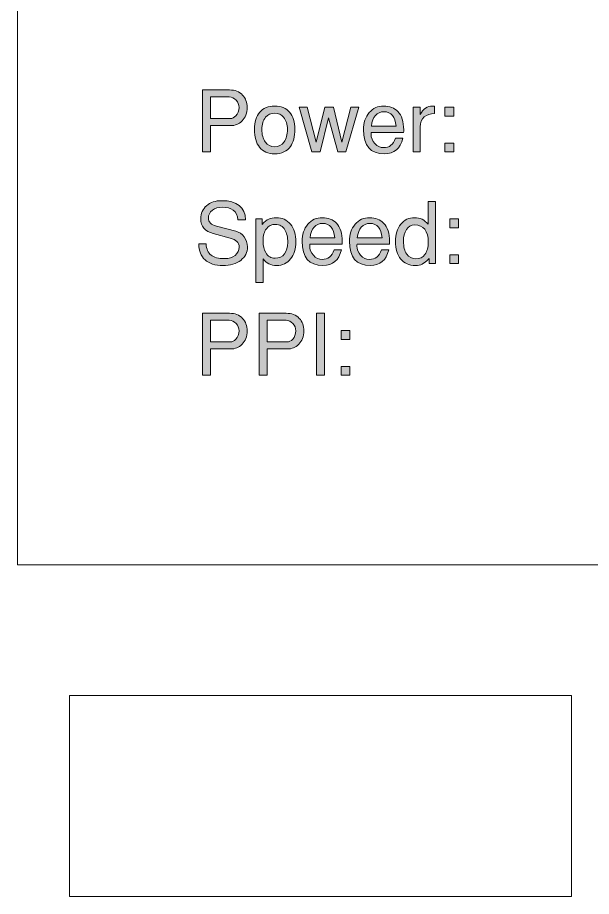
# Model space of a CAD drawing. Header units: inches. Extents: x 0.25 to 7.95, y -7.13 to -0.25.
# Drawn here: x 0.25 to 1.375, y -7.13 to -5.408 of the extents above; entities that cross this region are included whole.
import ezdxf

# ---------------------------------------------------------------- set-up
doc = ezdxf.new("R2010")
doc.units = ezdxf.units.IN
doc.header["$MEASUREMENT"] = 0
doc.layers.add('Layer 1', color=7, linetype='Continuous')

# ---------------------------------------------------------------- blocks, each defined once
blk = doc.blocks.new('block 18')
at = {"layer": 'Layer 1', "color": 7, "lineweight": 5, "true_color": 0xffffff}
for points in [[(0.2501, -3.6859), (0.2501, -6.4801)], [(0.2501, -6.4801), (2.5001, -6.4801)]]:
    blk.add_lwpolyline(points, dxfattribs=at)
blk = doc.blocks.new('block 17')
at = {"layer": 'Layer 1'}
blk.add_blockref('block 18', (0, 0), dxfattribs=at)
blk = doc.blocks.new('block 11')
at = {"layer": 'Layer 1'}
blk.add_blockref('block 17', (0, 0), dxfattribs=at)
blk = doc.blocks.new('block 43')
at = {"layer": 'Layer 1', "true_color": 0xed1f24}
h = blk.add_hatch(color=240, dxfattribs=at)
h.dxf.hatch_style = 2
edge = h.paths.add_edge_path()
edge.add_spline(control_points=[(0.7001, -5.5841), (0.7001, -5.595), (0.6967, -5.6037), (0.6901, -5.6104), (0.6841, -5.6165), (0.6767, -5.6196), (0.6679, -5.6196), (0.6679, -5.6196), (0.6281, -5.6196), (0.6281, -5.6196), (0.6281, -5.6196), (0.6281, -5.6711), (0.6281, -5.6711), (0.6281, -5.6711), (0.6124, -5.6711), (0.6124, -5.6711), (0.6124, -5.6711), (0.6124, -5.5496), (0.6124, -5.5496), (0.6124, -5.5496), (0.6654, -5.5496), (0.6654, -5.5496), (0.6763, -5.5496), (0.6849, -5.5529), (0.6912, -5.5596), (0.6971, -5.5659), (0.7001, -5.5741), (0.7001, -5.5841)], knot_values=[0, 0, 0, 0, 1, 1, 1, 2, 2, 2, 3, 3, 3, 4, 4, 4, 5, 5, 5, 6, 6, 6, 7, 7, 7, 8, 8, 8, 9, 9, 9, 9], degree=3, periodic=1)
edge = h.paths.add_edge_path()
edge.add_spline(control_points=[(0.6842, -5.5841), (0.6842, -5.5785), (0.6823, -5.5737), (0.6786, -5.5696), (0.6748, -5.5655), (0.6703, -5.5634), (0.6652, -5.5634), (0.6652, -5.5634), (0.6281, -5.5634), (0.6281, -5.5634), (0.6281, -5.5634), (0.6281, -5.6057), (0.6281, -5.6057), (0.6281, -5.6057), (0.6672, -5.6057), (0.6672, -5.6057), (0.6711, -5.6057), (0.6748, -5.6039), (0.6782, -5.6002), (0.6822, -5.5959), (0.6842, -5.5905), (0.6842, -5.5841)], knot_values=[0, 0, 0, 0, 1, 1, 1, 2, 2, 2, 3, 3, 3, 4, 4, 4, 5, 5, 5, 6, 6, 6, 7, 7, 7, 7], degree=3, periodic=1)
h = blk.add_hatch(color=240, dxfattribs=at)
h.dxf.hatch_style = 2
edge = h.paths.add_edge_path()
edge.add_spline(control_points=[(0.7936, -5.6267), (0.7936, -5.641), (0.7907, -5.6522), (0.7849, -5.6604), (0.7781, -5.67), (0.7678, -5.6748), (0.7541, -5.6748), (0.7411, -5.6748), (0.7312, -5.6705), (0.7244, -5.6619), (0.7178, -5.6537), (0.7146, -5.642), (0.7146, -5.6267), (0.7146, -5.6125), (0.718, -5.6014), (0.7248, -5.5932), (0.7316, -5.5851), (0.7414, -5.5811), (0.7541, -5.5811), (0.7667, -5.5811), (0.7765, -5.5851), (0.7833, -5.5932), (0.7901, -5.6014), (0.7936, -5.6125), (0.7936, -5.6267)], knot_values=[0, 0, 0, 0, 1, 1, 1, 2, 2, 2, 3, 3, 3, 4, 4, 4, 5, 5, 5, 6, 6, 6, 7, 7, 7, 8, 8, 8, 8], degree=3, periodic=1)
edge = h.paths.add_edge_path()
edge.add_spline(control_points=[(0.7792, -5.6267), (0.7792, -5.6169), (0.7767, -5.609), (0.7717, -5.6031), (0.7672, -5.5978), (0.7613, -5.5951), (0.7541, -5.5951), (0.7468, -5.5951), (0.7409, -5.5978), (0.7364, -5.6031), (0.7314, -5.609), (0.7289, -5.6169), (0.7289, -5.6267), (0.7289, -5.6371), (0.7312, -5.6454), (0.7357, -5.6516), (0.7403, -5.6578), (0.7464, -5.6609), (0.7541, -5.6609), (0.7617, -5.6609), (0.7678, -5.6578), (0.7724, -5.6516), (0.7769, -5.6454), (0.7792, -5.6371), (0.7792, -5.6267)], knot_values=[0, 0, 0, 0, 1, 1, 1, 2, 2, 2, 3, 3, 3, 4, 4, 4, 5, 5, 5, 6, 6, 6, 7, 7, 7, 8, 8, 8, 8], degree=3, periodic=1)
h = blk.add_hatch(color=240, dxfattribs=at)
h.dxf.hatch_style = 2
h.paths.add_polyline_path([(0.9192, -5.5836), (0.8934, -5.6711), (0.8776, -5.6711), (0.8599, -5.6041), (0.843, -5.6711), (0.8272, -5.6711), (0.8022, -5.5836), (0.818, -5.5836), (0.8352, -5.6518), (0.8521, -5.5836), (0.8694, -5.5836), (0.8856, -5.6519), (0.9036, -5.5836)])
h = blk.add_hatch(color=240, dxfattribs=at)
h.dxf.hatch_style = 2
edge = h.paths.add_edge_path()
edge.add_spline(control_points=[(1.0071, -5.6277), (1.0071, -5.6299), (1.007, -5.6316), (1.0069, -5.6329), (1.0069, -5.6329), (0.9432, -5.6329), (0.9432, -5.6329), (0.9431, -5.6337), (0.9431, -5.6348), (0.9431, -5.6363), (0.9431, -5.6432), (0.9455, -5.6494), (0.9503, -5.6548), (0.9551, -5.6601), (0.9608, -5.6627), (0.9675, -5.6627), (0.979, -5.6627), (0.9868, -5.6566), (0.9909, -5.6444), (0.9909, -5.6444), (1.0052, -5.6444), (1.0052, -5.6444), (1.0006, -5.6646), (0.9885, -5.6748), (0.9691, -5.6748), (0.9418, -5.6748), (0.9282, -5.659), (0.9282, -5.6274), (0.9282, -5.6139), (0.9319, -5.6027), (0.9394, -5.5941), (0.9468, -5.5854), (0.9564, -5.5811), (0.9681, -5.5811), (0.9795, -5.5811), (0.9886, -5.5846), (0.9954, -5.5917), (1.0031, -5.5999), (1.0069, -5.6119), (1.0071, -5.6277)], knot_values=[0, 0, 0, 0, 1, 1, 1, 2, 2, 2, 3, 3, 3, 4, 4, 4, 5, 5, 5, 6, 6, 6, 7, 7, 7, 8, 8, 8, 9, 9, 9, 10, 10, 10, 11, 11, 11, 12, 12, 12, 13, 13, 13, 13], degree=3, periodic=1)
edge = h.paths.add_edge_path()
edge.add_spline(control_points=[(0.9922, -5.6206), (0.9904, -5.6018), (0.9826, -5.5924), (0.9686, -5.5924), (0.9541, -5.5924), (0.9458, -5.6018), (0.9437, -5.6206), (0.9437, -5.6206), (0.9922, -5.6206), (0.9922, -5.6206)], knot_values=[0, 0, 0, 0, 1, 1, 1, 2, 2, 2, 3, 3, 3, 3], degree=3, periodic=1)
h = blk.add_hatch(color=240, dxfattribs=at)
h.dxf.hatch_style = 2
edge = h.paths.add_edge_path()
edge.add_spline(control_points=[(1.0676, -5.5959), (1.059, -5.5959), (1.0523, -5.598), (1.0474, -5.6022), (1.0422, -5.6069), (1.0396, -5.6135), (1.0396, -5.6221), (1.0396, -5.6221), (1.0396, -5.6711), (1.0396, -5.6711), (1.0396, -5.6711), (1.0256, -5.6711), (1.0256, -5.6711), (1.0256, -5.6711), (1.0256, -5.5836), (1.0256, -5.5836), (1.0256, -5.5836), (1.0396, -5.5836), (1.0396, -5.5836), (1.0396, -5.5836), (1.0396, -5.5976), (1.0396, -5.5976), (1.0451, -5.5866), (1.0531, -5.5811), (1.0636, -5.5811), (1.0644, -5.5811), (1.0658, -5.5812), (1.0676, -5.5814), (1.0676, -5.5814), (1.0676, -5.5959), (1.0676, -5.5959)], knot_values=[0, 0, 0, 0, 1, 1, 1, 2, 2, 2, 3, 3, 3, 4, 4, 4, 5, 5, 5, 6, 6, 6, 7, 7, 7, 8, 8, 8, 9, 9, 9, 10, 10, 10, 10], degree=3, periodic=1)
h = blk.add_hatch(color=240, dxfattribs=at)
h.dxf.hatch_style = 2
h.paths.add_polyline_path([(1.1052, -5.6009), (1.0879, -5.6009), (1.0879, -5.5836), (1.1052, -5.5836)])
h.paths.add_polyline_path([(1.1052, -5.6711), (1.0879, -5.6711), (1.0879, -5.6537), (1.1052, -5.6537)])
at = {"layer": 'Layer 1', "lineweight": 0}
for points in [[(0.9192, -5.5836), (0.8934, -5.6711), (0.8776, -5.6711), (0.8599, -5.6041), (0.843, -5.6711), (0.8272, -5.6711), (0.8022, -5.5836), (0.818, -5.5836), (0.8352, -5.6518), (0.8521, -5.5836), (0.8694, -5.5836), (0.8856, -5.6519), (0.9036, -5.5836), (0.9192, -5.5836)], [(1.1052, -5.6009), (1.0879, -5.6009), (1.0879, -5.5836), (1.1052, -5.5836), (1.1052, -5.6009)], [(1.1052, -5.6711), (1.0879, -5.6711), (1.0879, -5.6537), (1.1052, -5.6537), (1.1052, -5.6711)]]:
    blk.add_lwpolyline(points, dxfattribs=at)
for points, knots in [([(0.7001, -5.5841), (0.7001, -5.595), (0.6967, -5.6037), (0.6901, -5.6104), (0.6841, -5.6165), (0.6767, -5.6196), (0.6679, -5.6196), (0.6679, -5.6196), (0.6281, -5.6196), (0.6281, -5.6196), (0.6281, -5.6196), (0.6281, -5.6711), (0.6281, -5.6711), (0.6281, -5.6711), (0.6124, -5.6711), (0.6124, -5.6711), (0.6124, -5.6711), (0.6124, -5.5496), (0.6124, -5.5496), (0.6124, -5.5496), (0.6654, -5.5496), (0.6654, -5.5496), (0.6763, -5.5496), (0.6849, -5.5529), (0.6912, -5.5596), (0.6971, -5.5659), (0.7001, -5.5741), (0.7001, -5.5841)], [0, 0, 0, 0, 1, 1, 1, 2, 2, 2, 3, 3, 3, 4, 4, 4, 5, 5, 5, 6, 6, 6, 7, 7, 7, 8, 8, 8, 9, 9, 9, 9]), ([(0.6842, -5.5841), (0.6842, -5.5785), (0.6823, -5.5737), (0.6786, -5.5696), (0.6748, -5.5655), (0.6703, -5.5634), (0.6652, -5.5634), (0.6652, -5.5634), (0.6281, -5.5634), (0.6281, -5.5634), (0.6281, -5.5634), (0.6281, -5.6057), (0.6281, -5.6057), (0.6281, -5.6057), (0.6672, -5.6057), (0.6672, -5.6057), (0.6711, -5.6057), (0.6748, -5.6039), (0.6782, -5.6002), (0.6822, -5.5959), (0.6842, -5.5905), (0.6842, -5.5841)], [0, 0, 0, 0, 1, 1, 1, 2, 2, 2, 3, 3, 3, 4, 4, 4, 5, 5, 5, 6, 6, 6, 7, 7, 7, 7]), ([(0.7936, -5.6267), (0.7936, -5.641), (0.7907, -5.6522), (0.7849, -5.6604), (0.7781, -5.67), (0.7678, -5.6748), (0.7541, -5.6748), (0.7411, -5.6748), (0.7312, -5.6705), (0.7244, -5.6619), (0.7178, -5.6537), (0.7146, -5.642), (0.7146, -5.6267), (0.7146, -5.6125), (0.718, -5.6014), (0.7248, -5.5932), (0.7316, -5.5851), (0.7414, -5.5811), (0.7541, -5.5811), (0.7667, -5.5811), (0.7765, -5.5851), (0.7833, -5.5932), (0.7901, -5.6014), (0.7936, -5.6125), (0.7936, -5.6267)], [0, 0, 0, 0, 1, 1, 1, 2, 2, 2, 3, 3, 3, 4, 4, 4, 5, 5, 5, 6, 6, 6, 7, 7, 7, 8, 8, 8, 8]), ([(0.7792, -5.6267), (0.7792, -5.6169), (0.7767, -5.609), (0.7717, -5.6031), (0.7672, -5.5978), (0.7613, -5.5951), (0.7541, -5.5951), (0.7468, -5.5951), (0.7409, -5.5978), (0.7364, -5.6031), (0.7314, -5.609), (0.7289, -5.6169), (0.7289, -5.6267), (0.7289, -5.6371), (0.7312, -5.6454), (0.7357, -5.6516), (0.7403, -5.6578), (0.7464, -5.6609), (0.7541, -5.6609), (0.7617, -5.6609), (0.7678, -5.6578), (0.7724, -5.6516), (0.7769, -5.6454), (0.7792, -5.6371), (0.7792, -5.6267)], [0, 0, 0, 0, 1, 1, 1, 2, 2, 2, 3, 3, 3, 4, 4, 4, 5, 5, 5, 6, 6, 6, 7, 7, 7, 8, 8, 8, 8]), ([(1.0071, -5.6277), (1.0071, -5.6299), (1.007, -5.6316), (1.0069, -5.6329), (1.0069, -5.6329), (0.9432, -5.6329), (0.9432, -5.6329), (0.9431, -5.6337), (0.9431, -5.6348), (0.9431, -5.6363), (0.9431, -5.6432), (0.9455, -5.6494), (0.9503, -5.6548), (0.9551, -5.6601), (0.9608, -5.6627), (0.9675, -5.6627), (0.979, -5.6627), (0.9868, -5.6566), (0.9909, -5.6444), (0.9909, -5.6444), (1.0052, -5.6444), (1.0052, -5.6444), (1.0006, -5.6646), (0.9885, -5.6748), (0.9691, -5.6748), (0.9418, -5.6748), (0.9282, -5.659), (0.9282, -5.6274), (0.9282, -5.6139), (0.9319, -5.6027), (0.9394, -5.5941), (0.9468, -5.5854), (0.9564, -5.5811), (0.9681, -5.5811), (0.9795, -5.5811), (0.9886, -5.5846), (0.9954, -5.5917), (1.0031, -5.5999), (1.0069, -5.6119), (1.0071, -5.6277)], [0, 0, 0, 0, 1, 1, 1, 2, 2, 2, 3, 3, 3, 4, 4, 4, 5, 5, 5, 6, 6, 6, 7, 7, 7, 8, 8, 8, 9, 9, 9, 10, 10, 10, 11, 11, 11, 12, 12, 12, 13, 13, 13, 13]), ([(0.9922, -5.6206), (0.9904, -5.6018), (0.9826, -5.5924), (0.9686, -5.5924), (0.9541, -5.5924), (0.9458, -5.6018), (0.9437, -5.6206), (0.9437, -5.6206), (0.9922, -5.6206), (0.9922, -5.6206)], [0, 0, 0, 0, 1, 1, 1, 2, 2, 2, 3, 3, 3, 3]), ([(1.0676, -5.5959), (1.059, -5.5959), (1.0523, -5.598), (1.0474, -5.6022), (1.0422, -5.6069), (1.0396, -5.6135), (1.0396, -5.6221), (1.0396, -5.6221), (1.0396, -5.6711), (1.0396, -5.6711), (1.0396, -5.6711), (1.0256, -5.6711), (1.0256, -5.6711), (1.0256, -5.6711), (1.0256, -5.5836), (1.0256, -5.5836), (1.0256, -5.5836), (1.0396, -5.5836), (1.0396, -5.5836), (1.0396, -5.5836), (1.0396, -5.5976), (1.0396, -5.5976), (1.0451, -5.5866), (1.0531, -5.5811), (1.0636, -5.5811), (1.0644, -5.5811), (1.0658, -5.5812), (1.0676, -5.5814), (1.0676, -5.5814), (1.0676, -5.5959), (1.0676, -5.5959)], [0, 0, 0, 0, 1, 1, 1, 2, 2, 2, 3, 3, 3, 4, 4, 4, 5, 5, 5, 6, 6, 6, 7, 7, 7, 8, 8, 8, 9, 9, 9, 10, 10, 10, 10])]:
    blk.add_open_spline(points, degree=3, knots=knots, dxfattribs=at)
blk = doc.blocks.new('block 44')
at = {"layer": 'Layer 1', "true_color": 0xed1f24}
h = blk.add_hatch(color=240, dxfattribs=at)
h.dxf.hatch_style = 2
edge = h.paths.add_edge_path()
edge.add_spline(control_points=[(0.7007, -5.8571), (0.7007, -5.8679), (0.6963, -5.8767), (0.6876, -5.8835), (0.6788, -5.8902), (0.6671, -5.8936), (0.6526, -5.8936), (0.6372, -5.8936), (0.6256, -5.8899), (0.6176, -5.8826), (0.6096, -5.8752), (0.6054, -5.8648), (0.6052, -5.8514), (0.6052, -5.8514), (0.6196, -5.8514), (0.6196, -5.8514), (0.6203, -5.8614), (0.6236, -5.8687), (0.6293, -5.8732), (0.635, -5.8778), (0.6439, -5.8801), (0.6559, -5.8801), (0.6644, -5.8801), (0.6714, -5.8779), (0.6766, -5.8737), (0.6819, -5.8695), (0.6846, -5.8641), (0.6846, -5.8574), (0.6846, -5.8488), (0.6786, -5.8429), (0.6667, -5.8398), (0.6667, -5.8398), (0.6337, -5.8311), (0.6337, -5.8311), (0.6174, -5.8267), (0.6092, -5.8171), (0.6092, -5.8022), (0.6092, -5.7916), (0.613, -5.783), (0.6205, -5.7764), (0.628, -5.7698), (0.6378, -5.7666), (0.6501, -5.7666), (0.6807, -5.7666), (0.6963, -5.779), (0.6969, -5.8039), (0.6969, -5.8039), (0.6821, -5.8039), (0.6821, -5.8039), (0.6816, -5.7956), (0.6784, -5.7893), (0.6726, -5.7851), (0.6673, -5.7813), (0.6603, -5.7794), (0.6514, -5.7794), (0.6437, -5.7794), (0.6372, -5.7814), (0.632, -5.7854), (0.6267, -5.7894), (0.6241, -5.7944), (0.6241, -5.8004), (0.6241, -5.8084), (0.6294, -5.8138), (0.6401, -5.8166), (0.6401, -5.8166), (0.6781, -5.8266), (0.6781, -5.8266), (0.6846, -5.8283), (0.69, -5.8319), (0.6942, -5.8374), (0.6986, -5.8432), (0.7007, -5.8497), (0.7007, -5.8571)], knot_values=[0, 0, 0, 0, 1, 1, 1, 2, 2, 2, 3, 3, 3, 4, 4, 4, 5, 5, 5, 6, 6, 6, 7, 7, 7, 8, 8, 8, 9, 9, 9, 10, 10, 10, 11, 11, 11, 12, 12, 12, 13, 13, 13, 14, 14, 14, 15, 15, 15, 16, 16, 16, 17, 17, 17, 18, 18, 18, 19, 19, 19, 20, 20, 20, 21, 21, 21, 22, 22, 22, 23, 23, 23, 24, 24, 24, 24], degree=3, periodic=1)
h = blk.add_hatch(color=240, dxfattribs=at)
h.dxf.hatch_style = 2
edge = h.paths.add_edge_path()
edge.add_spline(control_points=[(1.0691, -5.8899), (1.0691, -5.8899), (1.0569, -5.8899), (1.0569, -5.8899), (1.0569, -5.8899), (1.0569, -5.8801), (1.0569, -5.8801), (1.0513, -5.8856), (1.0468, -5.8892), (1.0434, -5.891), (1.0399, -5.8927), (1.0354, -5.8936), (1.0299, -5.8936), (1.0177, -5.8936), (1.0081, -5.8894), (1.0012, -5.881), (0.9943, -5.8727), (0.9909, -5.8612), (0.9909, -5.8464), (0.9909, -5.8325), (0.9943, -5.8213), (1.0011, -5.8127), (1.008, -5.8042), (1.0169, -5.7999), (1.0281, -5.7999), (1.0389, -5.7999), (1.0479, -5.8042), (1.0551, -5.8127), (1.0551, -5.8127), (1.0551, -5.7684), (1.0551, -5.7684), (1.0551, -5.7684), (1.0691, -5.7684), (1.0691, -5.7684), (1.0691, -5.7684), (1.0691, -5.8899), (1.0691, -5.8899)], knot_values=[0, 0, 0, 0, 1, 1, 1, 2, 2, 2, 3, 3, 3, 4, 4, 4, 5, 5, 5, 6, 6, 6, 7, 7, 7, 8, 8, 8, 9, 9, 9, 10, 10, 10, 11, 11, 11, 12, 12, 12, 12], degree=3, periodic=1)
edge = h.paths.add_edge_path()
edge.add_spline(control_points=[(1.0551, -5.848), (1.0551, -5.8255), (1.0461, -5.8142), (1.0283, -5.8142), (1.0216, -5.8142), (1.0162, -5.8172), (1.0124, -5.8232), (1.0085, -5.8292), (1.0066, -5.8369), (1.0066, -5.8464), (1.0066, -5.8567), (1.0087, -5.865), (1.013, -5.8712), (1.0173, -5.8774), (1.0233, -5.8806), (1.031, -5.8806), (1.0384, -5.8806), (1.0443, -5.8777), (1.0486, -5.8719), (1.0529, -5.8661), (1.0551, -5.8582), (1.0551, -5.848)], knot_values=[0, 0, 0, 0, 1, 1, 1, 2, 2, 2, 3, 3, 3, 4, 4, 4, 5, 5, 5, 6, 6, 6, 7, 7, 7, 7], degree=3, periodic=1)
h = blk.add_hatch(color=240, dxfattribs=at)
h.dxf.hatch_style = 2
edge = h.paths.add_edge_path()
edge.add_spline(control_points=[(0.7957, -5.8476), (0.7957, -5.8611), (0.7922, -5.8722), (0.7853, -5.8807), (0.7784, -5.8893), (0.7693, -5.8936), (0.7581, -5.8936), (0.7467, -5.8936), (0.7378, -5.8892), (0.7314, -5.8804), (0.7314, -5.8804), (0.7314, -5.9266), (0.7314, -5.9266), (0.7314, -5.9266), (0.7174, -5.9266), (0.7174, -5.9266), (0.7174, -5.9266), (0.7174, -5.8024), (0.7174, -5.8024), (0.7174, -5.8024), (0.7296, -5.8024), (0.7296, -5.8024), (0.7296, -5.8024), (0.7296, -5.8132), (0.7296, -5.8132), (0.7342, -5.8081), (0.7385, -5.8046), (0.7424, -5.8027), (0.7463, -5.8008), (0.7512, -5.7999), (0.7571, -5.7999), (0.7687, -5.7999), (0.7781, -5.8042), (0.7851, -5.8127), (0.7922, -5.8213), (0.7957, -5.8329), (0.7957, -5.8476)], knot_values=[0, 0, 0, 0, 1, 1, 1, 2, 2, 2, 3, 3, 3, 4, 4, 4, 5, 5, 5, 6, 6, 6, 7, 7, 7, 8, 8, 8, 9, 9, 9, 10, 10, 10, 11, 11, 11, 12, 12, 12, 12], degree=3, periodic=1)
edge = h.paths.add_edge_path()
edge.add_spline(control_points=[(0.7797, -5.8484), (0.7797, -5.8384), (0.7779, -5.8303), (0.7742, -5.824), (0.77, -5.8167), (0.7638, -5.813), (0.7556, -5.813), (0.748, -5.813), (0.742, -5.8159), (0.7378, -5.8216), (0.7335, -5.8272), (0.7314, -5.8352), (0.7314, -5.8456), (0.7314, -5.8547), (0.7332, -5.8623), (0.7367, -5.8684), (0.7409, -5.8757), (0.7469, -5.8794), (0.7548, -5.8794), (0.763, -5.8794), (0.7693, -5.8765), (0.7736, -5.8707), (0.7777, -5.8654), (0.7797, -5.8579), (0.7797, -5.8484)], knot_values=[0, 0, 0, 0, 1, 1, 1, 2, 2, 2, 3, 3, 3, 4, 4, 4, 5, 5, 5, 6, 6, 6, 7, 7, 7, 8, 8, 8, 8], degree=3, periodic=1)
h = blk.add_hatch(color=240, dxfattribs=at)
h.dxf.hatch_style = 2
edge = h.paths.add_edge_path()
edge.add_spline(control_points=[(0.8867, -5.8466), (0.8867, -5.8487), (0.8867, -5.8504), (0.8865, -5.8517), (0.8865, -5.8517), (0.8229, -5.8517), (0.8229, -5.8517), (0.8228, -5.8525), (0.8227, -5.8536), (0.8227, -5.8551), (0.8227, -5.8621), (0.8251, -5.8682), (0.8299, -5.8736), (0.8348, -5.8789), (0.8405, -5.8816), (0.8472, -5.8816), (0.8587, -5.8816), (0.8665, -5.8754), (0.8706, -5.8632), (0.8706, -5.8632), (0.8849, -5.8632), (0.8849, -5.8632), (0.8802, -5.8834), (0.8682, -5.8936), (0.8487, -5.8936), (0.8215, -5.8936), (0.8079, -5.8778), (0.8079, -5.8462), (0.8079, -5.8327), (0.8116, -5.8216), (0.8191, -5.8129), (0.8265, -5.8042), (0.8361, -5.7999), (0.8477, -5.7999), (0.8592, -5.7999), (0.8683, -5.8034), (0.8751, -5.8106), (0.8827, -5.8187), (0.8866, -5.8307), (0.8867, -5.8466)], knot_values=[0, 0, 0, 0, 1, 1, 1, 2, 2, 2, 3, 3, 3, 4, 4, 4, 5, 5, 5, 6, 6, 6, 7, 7, 7, 8, 8, 8, 9, 9, 9, 10, 10, 10, 11, 11, 11, 12, 12, 12, 13, 13, 13, 13], degree=3, periodic=1)
edge = h.paths.add_edge_path()
edge.add_spline(control_points=[(0.8719, -5.8394), (0.8701, -5.8206), (0.8622, -5.8112), (0.8483, -5.8112), (0.8338, -5.8112), (0.8255, -5.8206), (0.8234, -5.8394), (0.8234, -5.8394), (0.8719, -5.8394), (0.8719, -5.8394)], knot_values=[0, 0, 0, 0, 1, 1, 1, 2, 2, 2, 3, 3, 3, 3], degree=3, periodic=1)
h = blk.add_hatch(color=240, dxfattribs=at)
h.dxf.hatch_style = 2
edge = h.paths.add_edge_path()
edge.add_spline(control_points=[(0.9794, -5.8466), (0.9794, -5.8487), (0.9793, -5.8504), (0.9792, -5.8517), (0.9792, -5.8517), (0.9155, -5.8517), (0.9155, -5.8517), (0.9154, -5.8525), (0.9154, -5.8536), (0.9154, -5.8551), (0.9154, -5.8621), (0.9178, -5.8682), (0.9226, -5.8736), (0.9274, -5.8789), (0.9332, -5.8816), (0.9398, -5.8816), (0.9513, -5.8816), (0.9592, -5.8754), (0.9633, -5.8632), (0.9633, -5.8632), (0.9776, -5.8632), (0.9776, -5.8632), (0.9729, -5.8834), (0.9608, -5.8936), (0.9414, -5.8936), (0.9142, -5.8936), (0.9006, -5.8778), (0.9006, -5.8462), (0.9006, -5.8327), (0.9043, -5.8216), (0.9117, -5.8129), (0.9192, -5.8042), (0.9287, -5.7999), (0.9404, -5.7999), (0.9518, -5.7999), (0.9609, -5.8034), (0.9677, -5.8106), (0.9754, -5.8187), (0.9793, -5.8307), (0.9794, -5.8466)], knot_values=[0, 0, 0, 0, 1, 1, 1, 2, 2, 2, 3, 3, 3, 4, 4, 4, 5, 5, 5, 6, 6, 6, 7, 7, 7, 8, 8, 8, 9, 9, 9, 10, 10, 10, 11, 11, 11, 12, 12, 12, 13, 13, 13, 13], degree=3, periodic=1)
edge = h.paths.add_edge_path()
edge.add_spline(control_points=[(0.9646, -5.8394), (0.9628, -5.8206), (0.9549, -5.8112), (0.941, -5.8112), (0.9265, -5.8112), (0.9182, -5.8206), (0.916, -5.8394), (0.916, -5.8394), (0.9646, -5.8394), (0.9646, -5.8394)], knot_values=[0, 0, 0, 0, 1, 1, 1, 2, 2, 2, 3, 3, 3, 3], degree=3, periodic=1)
h = blk.add_hatch(color=240, dxfattribs=at)
h.dxf.hatch_style = 2
h.paths.add_polyline_path([(1.1147, -5.8197), (1.0974, -5.8197), (1.0974, -5.8024), (1.1147, -5.8024)])
h.paths.add_polyline_path([(1.1147, -5.8899), (1.0974, -5.8899), (1.0974, -5.8726), (1.1147, -5.8726)])
at = {"layer": 'Layer 1', "lineweight": 0}
for points in [[(1.1147, -5.8197), (1.0974, -5.8197), (1.0974, -5.8024), (1.1147, -5.8024), (1.1147, -5.8197)], [(1.1147, -5.8899), (1.0974, -5.8899), (1.0974, -5.8726), (1.1147, -5.8726), (1.1147, -5.8899)]]:
    blk.add_lwpolyline(points, dxfattribs=at)
for points, knots in [([(0.7007, -5.8571), (0.7007, -5.8679), (0.6963, -5.8767), (0.6876, -5.8835), (0.6788, -5.8902), (0.6671, -5.8936), (0.6526, -5.8936), (0.6372, -5.8936), (0.6256, -5.8899), (0.6176, -5.8826), (0.6096, -5.8752), (0.6054, -5.8648), (0.6052, -5.8514), (0.6052, -5.8514), (0.6196, -5.8514), (0.6196, -5.8514), (0.6203, -5.8614), (0.6236, -5.8687), (0.6293, -5.8732), (0.635, -5.8778), (0.6439, -5.8801), (0.6559, -5.8801), (0.6644, -5.8801), (0.6714, -5.8779), (0.6766, -5.8737), (0.6819, -5.8695), (0.6846, -5.8641), (0.6846, -5.8574), (0.6846, -5.8488), (0.6786, -5.8429), (0.6667, -5.8398), (0.6667, -5.8398), (0.6337, -5.8311), (0.6337, -5.8311), (0.6174, -5.8267), (0.6092, -5.8171), (0.6092, -5.8022), (0.6092, -5.7916), (0.613, -5.783), (0.6205, -5.7764), (0.628, -5.7698), (0.6378, -5.7666), (0.6501, -5.7666), (0.6807, -5.7666), (0.6963, -5.779), (0.6969, -5.8039), (0.6969, -5.8039), (0.6821, -5.8039), (0.6821, -5.8039), (0.6816, -5.7956), (0.6784, -5.7893), (0.6726, -5.7851), (0.6673, -5.7813), (0.6603, -5.7794), (0.6514, -5.7794), (0.6437, -5.7794), (0.6372, -5.7814), (0.632, -5.7854), (0.6267, -5.7894), (0.6241, -5.7944), (0.6241, -5.8004), (0.6241, -5.8084), (0.6294, -5.8138), (0.6401, -5.8166), (0.6401, -5.8166), (0.6781, -5.8266), (0.6781, -5.8266), (0.6846, -5.8283), (0.69, -5.8319), (0.6942, -5.8374), (0.6986, -5.8432), (0.7007, -5.8497), (0.7007, -5.8571)], [0, 0, 0, 0, 1, 1, 1, 2, 2, 2, 3, 3, 3, 4, 4, 4, 5, 5, 5, 6, 6, 6, 7, 7, 7, 8, 8, 8, 9, 9, 9, 10, 10, 10, 11, 11, 11, 12, 12, 12, 13, 13, 13, 14, 14, 14, 15, 15, 15, 16, 16, 16, 17, 17, 17, 18, 18, 18, 19, 19, 19, 20, 20, 20, 21, 21, 21, 22, 22, 22, 23, 23, 23, 24, 24, 24, 24]), ([(1.0691, -5.8899), (1.0691, -5.8899), (1.0569, -5.8899), (1.0569, -5.8899), (1.0569, -5.8899), (1.0569, -5.8801), (1.0569, -5.8801), (1.0513, -5.8856), (1.0468, -5.8892), (1.0434, -5.891), (1.0399, -5.8927), (1.0354, -5.8936), (1.0299, -5.8936), (1.0177, -5.8936), (1.0081, -5.8894), (1.0012, -5.881), (0.9943, -5.8727), (0.9909, -5.8612), (0.9909, -5.8464), (0.9909, -5.8325), (0.9943, -5.8213), (1.0011, -5.8127), (1.008, -5.8042), (1.0169, -5.7999), (1.0281, -5.7999), (1.0389, -5.7999), (1.0479, -5.8042), (1.0551, -5.8127), (1.0551, -5.8127), (1.0551, -5.7684), (1.0551, -5.7684), (1.0551, -5.7684), (1.0691, -5.7684), (1.0691, -5.7684), (1.0691, -5.7684), (1.0691, -5.8899), (1.0691, -5.8899)], [0, 0, 0, 0, 1, 1, 1, 2, 2, 2, 3, 3, 3, 4, 4, 4, 5, 5, 5, 6, 6, 6, 7, 7, 7, 8, 8, 8, 9, 9, 9, 10, 10, 10, 11, 11, 11, 12, 12, 12, 12]), ([(0.7957, -5.8476), (0.7957, -5.8611), (0.7922, -5.8722), (0.7853, -5.8807), (0.7784, -5.8893), (0.7693, -5.8936), (0.7581, -5.8936), (0.7467, -5.8936), (0.7378, -5.8892), (0.7314, -5.8804), (0.7314, -5.8804), (0.7314, -5.9266), (0.7314, -5.9266), (0.7314, -5.9266), (0.7174, -5.9266), (0.7174, -5.9266), (0.7174, -5.9266), (0.7174, -5.8024), (0.7174, -5.8024), (0.7174, -5.8024), (0.7296, -5.8024), (0.7296, -5.8024), (0.7296, -5.8024), (0.7296, -5.8132), (0.7296, -5.8132), (0.7342, -5.8081), (0.7385, -5.8046), (0.7424, -5.8027), (0.7463, -5.8008), (0.7512, -5.7999), (0.7571, -5.7999), (0.7687, -5.7999), (0.7781, -5.8042), (0.7851, -5.8127), (0.7922, -5.8213), (0.7957, -5.8329), (0.7957, -5.8476)], [0, 0, 0, 0, 1, 1, 1, 2, 2, 2, 3, 3, 3, 4, 4, 4, 5, 5, 5, 6, 6, 6, 7, 7, 7, 8, 8, 8, 9, 9, 9, 10, 10, 10, 11, 11, 11, 12, 12, 12, 12]), ([(0.8867, -5.8466), (0.8867, -5.8487), (0.8867, -5.8504), (0.8865, -5.8517), (0.8865, -5.8517), (0.8229, -5.8517), (0.8229, -5.8517), (0.8228, -5.8525), (0.8227, -5.8536), (0.8227, -5.8551), (0.8227, -5.8621), (0.8251, -5.8682), (0.8299, -5.8736), (0.8348, -5.8789), (0.8405, -5.8816), (0.8472, -5.8816), (0.8587, -5.8816), (0.8665, -5.8754), (0.8706, -5.8632), (0.8706, -5.8632), (0.8849, -5.8632), (0.8849, -5.8632), (0.8802, -5.8834), (0.8682, -5.8936), (0.8487, -5.8936), (0.8215, -5.8936), (0.8079, -5.8778), (0.8079, -5.8462), (0.8079, -5.8327), (0.8116, -5.8216), (0.8191, -5.8129), (0.8265, -5.8042), (0.8361, -5.7999), (0.8477, -5.7999), (0.8592, -5.7999), (0.8683, -5.8034), (0.8751, -5.8106), (0.8827, -5.8187), (0.8866, -5.8307), (0.8867, -5.8466)], [0, 0, 0, 0, 1, 1, 1, 2, 2, 2, 3, 3, 3, 4, 4, 4, 5, 5, 5, 6, 6, 6, 7, 7, 7, 8, 8, 8, 9, 9, 9, 10, 10, 10, 11, 11, 11, 12, 12, 12, 13, 13, 13, 13]), ([(0.9794, -5.8466), (0.9794, -5.8487), (0.9793, -5.8504), (0.9792, -5.8517), (0.9792, -5.8517), (0.9155, -5.8517), (0.9155, -5.8517), (0.9154, -5.8525), (0.9154, -5.8536), (0.9154, -5.8551), (0.9154, -5.8621), (0.9178, -5.8682), (0.9226, -5.8736), (0.9274, -5.8789), (0.9332, -5.8816), (0.9398, -5.8816), (0.9513, -5.8816), (0.9592, -5.8754), (0.9633, -5.8632), (0.9633, -5.8632), (0.9776, -5.8632), (0.9776, -5.8632), (0.9729, -5.8834), (0.9608, -5.8936), (0.9414, -5.8936), (0.9142, -5.8936), (0.9006, -5.8778), (0.9006, -5.8462), (0.9006, -5.8327), (0.9043, -5.8216), (0.9117, -5.8129), (0.9192, -5.8042), (0.9287, -5.7999), (0.9404, -5.7999), (0.9518, -5.7999), (0.9609, -5.8034), (0.9677, -5.8106), (0.9754, -5.8187), (0.9793, -5.8307), (0.9794, -5.8466)], [0, 0, 0, 0, 1, 1, 1, 2, 2, 2, 3, 3, 3, 4, 4, 4, 5, 5, 5, 6, 6, 6, 7, 7, 7, 8, 8, 8, 9, 9, 9, 10, 10, 10, 11, 11, 11, 12, 12, 12, 13, 13, 13, 13]), ([(0.7797, -5.8484), (0.7797, -5.8384), (0.7779, -5.8303), (0.7742, -5.824), (0.77, -5.8167), (0.7638, -5.813), (0.7556, -5.813), (0.748, -5.813), (0.742, -5.8159), (0.7378, -5.8216), (0.7335, -5.8272), (0.7314, -5.8352), (0.7314, -5.8456), (0.7314, -5.8547), (0.7332, -5.8623), (0.7367, -5.8684), (0.7409, -5.8757), (0.7469, -5.8794), (0.7548, -5.8794), (0.763, -5.8794), (0.7693, -5.8765), (0.7736, -5.8707), (0.7777, -5.8654), (0.7797, -5.8579), (0.7797, -5.8484)], [0, 0, 0, 0, 1, 1, 1, 2, 2, 2, 3, 3, 3, 4, 4, 4, 5, 5, 5, 6, 6, 6, 7, 7, 7, 8, 8, 8, 8]), ([(0.8719, -5.8394), (0.8701, -5.8206), (0.8622, -5.8112), (0.8483, -5.8112), (0.8338, -5.8112), (0.8255, -5.8206), (0.8234, -5.8394), (0.8234, -5.8394), (0.8719, -5.8394), (0.8719, -5.8394)], [0, 0, 0, 0, 1, 1, 1, 2, 2, 2, 3, 3, 3, 3]), ([(0.9646, -5.8394), (0.9628, -5.8206), (0.9549, -5.8112), (0.941, -5.8112), (0.9265, -5.8112), (0.9182, -5.8206), (0.916, -5.8394), (0.916, -5.8394), (0.9646, -5.8394), (0.9646, -5.8394)], [0, 0, 0, 0, 1, 1, 1, 2, 2, 2, 3, 3, 3, 3]), ([(1.0551, -5.848), (1.0551, -5.8255), (1.0461, -5.8142), (1.0283, -5.8142), (1.0216, -5.8142), (1.0162, -5.8172), (1.0124, -5.8232), (1.0085, -5.8292), (1.0066, -5.8369), (1.0066, -5.8464), (1.0066, -5.8567), (1.0087, -5.865), (1.013, -5.8712), (1.0173, -5.8774), (1.0233, -5.8806), (1.031, -5.8806), (1.0384, -5.8806), (1.0443, -5.8777), (1.0486, -5.8719), (1.0529, -5.8661), (1.0551, -5.8582), (1.0551, -5.848)], [0, 0, 0, 0, 1, 1, 1, 2, 2, 2, 3, 3, 3, 4, 4, 4, 5, 5, 5, 6, 6, 6, 7, 7, 7, 7])]:
    blk.add_open_spline(points, degree=3, knots=knots, dxfattribs=at)
blk = doc.blocks.new('block 45')
at = {"layer": 'Layer 1', "true_color": 0xed1f24}
h = blk.add_hatch(color=240, dxfattribs=at)
h.dxf.hatch_style = 2
edge = h.paths.add_edge_path()
edge.add_spline(control_points=[(0.7001, -6.0217), (0.7001, -6.0326), (0.6967, -6.0414), (0.6901, -6.048), (0.6841, -6.0541), (0.6767, -6.0572), (0.6679, -6.0572), (0.6679, -6.0572), (0.6281, -6.0572), (0.6281, -6.0572), (0.6281, -6.0572), (0.6281, -6.1087), (0.6281, -6.1087), (0.6281, -6.1087), (0.6124, -6.1087), (0.6124, -6.1087), (0.6124, -6.1087), (0.6124, -5.9872), (0.6124, -5.9872), (0.6124, -5.9872), (0.6654, -5.9872), (0.6654, -5.9872), (0.6763, -5.9872), (0.6849, -5.9905), (0.6912, -5.9972), (0.6971, -6.0035), (0.7001, -6.0117), (0.7001, -6.0217)], knot_values=[0, 0, 0, 0, 1, 1, 1, 2, 2, 2, 3, 3, 3, 4, 4, 4, 5, 5, 5, 6, 6, 6, 7, 7, 7, 8, 8, 8, 9, 9, 9, 9], degree=3, periodic=1)
edge = h.paths.add_edge_path()
edge.add_spline(control_points=[(0.6842, -6.0217), (0.6842, -6.0161), (0.6823, -6.0113), (0.6786, -6.0072), (0.6748, -6.0031), (0.6703, -6.001), (0.6652, -6.001), (0.6652, -6.001), (0.6281, -6.001), (0.6281, -6.001), (0.6281, -6.001), (0.6281, -6.0434), (0.6281, -6.0434), (0.6281, -6.0434), (0.6672, -6.0434), (0.6672, -6.0434), (0.6711, -6.0434), (0.6748, -6.0415), (0.6782, -6.0379), (0.6822, -6.0335), (0.6842, -6.0281), (0.6842, -6.0217)], knot_values=[0, 0, 0, 0, 1, 1, 1, 2, 2, 2, 3, 3, 3, 4, 4, 4, 5, 5, 5, 6, 6, 6, 7, 7, 7, 7], degree=3, periodic=1)
h = blk.add_hatch(color=240, dxfattribs=at)
h.dxf.hatch_style = 2
edge = h.paths.add_edge_path()
edge.add_spline(control_points=[(0.8112, -6.0217), (0.8112, -6.0326), (0.8079, -6.0414), (0.8012, -6.048), (0.7952, -6.0541), (0.7878, -6.0572), (0.7791, -6.0572), (0.7791, -6.0572), (0.7392, -6.0572), (0.7392, -6.0572), (0.7392, -6.0572), (0.7392, -6.1087), (0.7392, -6.1087), (0.7392, -6.1087), (0.7236, -6.1087), (0.7236, -6.1087), (0.7236, -6.1087), (0.7236, -5.9872), (0.7236, -5.9872), (0.7236, -5.9872), (0.7766, -5.9872), (0.7766, -5.9872), (0.7874, -5.9872), (0.7961, -5.9905), (0.8024, -5.9972), (0.8083, -6.0035), (0.8112, -6.0117), (0.8112, -6.0217)], knot_values=[0, 0, 0, 0, 1, 1, 1, 2, 2, 2, 3, 3, 3, 4, 4, 4, 5, 5, 5, 6, 6, 6, 7, 7, 7, 8, 8, 8, 9, 9, 9, 9], degree=3, periodic=1)
edge = h.paths.add_edge_path()
edge.add_spline(control_points=[(0.7954, -6.0217), (0.7954, -6.0161), (0.7935, -6.0113), (0.7897, -6.0072), (0.7859, -6.0031), (0.7815, -6.001), (0.7764, -6.001), (0.7764, -6.001), (0.7392, -6.001), (0.7392, -6.001), (0.7392, -6.001), (0.7392, -6.0434), (0.7392, -6.0434), (0.7392, -6.0434), (0.7784, -6.0434), (0.7784, -6.0434), (0.7823, -6.0434), (0.7859, -6.0415), (0.7894, -6.0379), (0.7934, -6.0335), (0.7954, -6.0281), (0.7954, -6.0217)], knot_values=[0, 0, 0, 0, 1, 1, 1, 2, 2, 2, 3, 3, 3, 4, 4, 4, 5, 5, 5, 6, 6, 6, 7, 7, 7, 7], degree=3, periodic=1)
h = blk.add_hatch(color=240, dxfattribs=at)
h.dxf.hatch_style = 2
h.paths.add_polyline_path([(0.8519, -6.1087), (0.8362, -6.1087), (0.8362, -5.9872), (0.8519, -5.9872)])
h = blk.add_hatch(color=240, dxfattribs=at)
h.dxf.hatch_style = 2
h.paths.add_polyline_path([(0.9016, -6.0385), (0.8842, -6.0385), (0.8842, -6.0212), (0.9016, -6.0212)])
h.paths.add_polyline_path([(0.9016, -6.1087), (0.8842, -6.1087), (0.8842, -6.0914), (0.9016, -6.0914)])
at = {"layer": 'Layer 1', "lineweight": 0}
for points in [[(0.8519, -6.1087), (0.8362, -6.1087), (0.8362, -5.9872), (0.8519, -5.9872), (0.8519, -6.1087)], [(0.9016, -6.0385), (0.8842, -6.0385), (0.8842, -6.0212), (0.9016, -6.0212), (0.9016, -6.0385)], [(0.9016, -6.1087), (0.8842, -6.1087), (0.8842, -6.0914), (0.9016, -6.0914), (0.9016, -6.1087)]]:
    blk.add_lwpolyline(points, dxfattribs=at)
for points, knots in [([(0.7001, -6.0217), (0.7001, -6.0326), (0.6967, -6.0414), (0.6901, -6.048), (0.6841, -6.0541), (0.6767, -6.0572), (0.6679, -6.0572), (0.6679, -6.0572), (0.6281, -6.0572), (0.6281, -6.0572), (0.6281, -6.0572), (0.6281, -6.1087), (0.6281, -6.1087), (0.6281, -6.1087), (0.6124, -6.1087), (0.6124, -6.1087), (0.6124, -6.1087), (0.6124, -5.9872), (0.6124, -5.9872), (0.6124, -5.9872), (0.6654, -5.9872), (0.6654, -5.9872), (0.6763, -5.9872), (0.6849, -5.9905), (0.6912, -5.9972), (0.6971, -6.0035), (0.7001, -6.0117), (0.7001, -6.0217)], [0, 0, 0, 0, 1, 1, 1, 2, 2, 2, 3, 3, 3, 4, 4, 4, 5, 5, 5, 6, 6, 6, 7, 7, 7, 8, 8, 8, 9, 9, 9, 9]), ([(0.8112, -6.0217), (0.8112, -6.0326), (0.8079, -6.0414), (0.8012, -6.048), (0.7952, -6.0541), (0.7878, -6.0572), (0.7791, -6.0572), (0.7791, -6.0572), (0.7392, -6.0572), (0.7392, -6.0572), (0.7392, -6.0572), (0.7392, -6.1087), (0.7392, -6.1087), (0.7392, -6.1087), (0.7236, -6.1087), (0.7236, -6.1087), (0.7236, -6.1087), (0.7236, -5.9872), (0.7236, -5.9872), (0.7236, -5.9872), (0.7766, -5.9872), (0.7766, -5.9872), (0.7874, -5.9872), (0.7961, -5.9905), (0.8024, -5.9972), (0.8083, -6.0035), (0.8112, -6.0117), (0.8112, -6.0217)], [0, 0, 0, 0, 1, 1, 1, 2, 2, 2, 3, 3, 3, 4, 4, 4, 5, 5, 5, 6, 6, 6, 7, 7, 7, 8, 8, 8, 9, 9, 9, 9]), ([(0.6842, -6.0217), (0.6842, -6.0161), (0.6823, -6.0113), (0.6786, -6.0072), (0.6748, -6.0031), (0.6703, -6.001), (0.6652, -6.001), (0.6652, -6.001), (0.6281, -6.001), (0.6281, -6.001), (0.6281, -6.001), (0.6281, -6.0434), (0.6281, -6.0434), (0.6281, -6.0434), (0.6672, -6.0434), (0.6672, -6.0434), (0.6711, -6.0434), (0.6748, -6.0415), (0.6782, -6.0379), (0.6822, -6.0335), (0.6842, -6.0281), (0.6842, -6.0217)], [0, 0, 0, 0, 1, 1, 1, 2, 2, 2, 3, 3, 3, 4, 4, 4, 5, 5, 5, 6, 6, 6, 7, 7, 7, 7]), ([(0.7954, -6.0217), (0.7954, -6.0161), (0.7935, -6.0113), (0.7897, -6.0072), (0.7859, -6.0031), (0.7815, -6.001), (0.7764, -6.001), (0.7764, -6.001), (0.7392, -6.001), (0.7392, -6.001), (0.7392, -6.001), (0.7392, -6.0434), (0.7392, -6.0434), (0.7392, -6.0434), (0.7784, -6.0434), (0.7784, -6.0434), (0.7823, -6.0434), (0.7859, -6.0415), (0.7894, -6.0379), (0.7934, -6.0335), (0.7954, -6.0281), (0.7954, -6.0217)], [0, 0, 0, 0, 1, 1, 1, 2, 2, 2, 3, 3, 3, 4, 4, 4, 5, 5, 5, 6, 6, 6, 7, 7, 7, 7])]:
    blk.add_open_spline(points, degree=3, knots=knots, dxfattribs=at)
blk = doc.blocks.new('block 42')
at = {"layer": 'Layer 1'}
for name in ['block 43', 'block 44', 'block 45']:
    blk.add_blockref(name, (0, 0), dxfattribs=at)

msp = doc.modelspace()

# ---------------------------------------------------------------- linework, layer by layer
at = {"layer": 'Layer 1', "color": 7, "lineweight": 5, "true_color": 0xffffff}
msp.add_lwpolyline([(1.336, -6.7361), (1.336, -7.1298), (0.3517, -7.1298), (0.3517, -6.7361), (1.336, -6.7361)], dxfattribs=at)

# ---------------------------------------------------------------- block references
at = {"layer": 'Layer 1'}
for name in ['block 11', 'block 42']:
    msp.add_blockref(name, (0, 0), dxfattribs=at)

doc.saveas('drawing.dxf')
